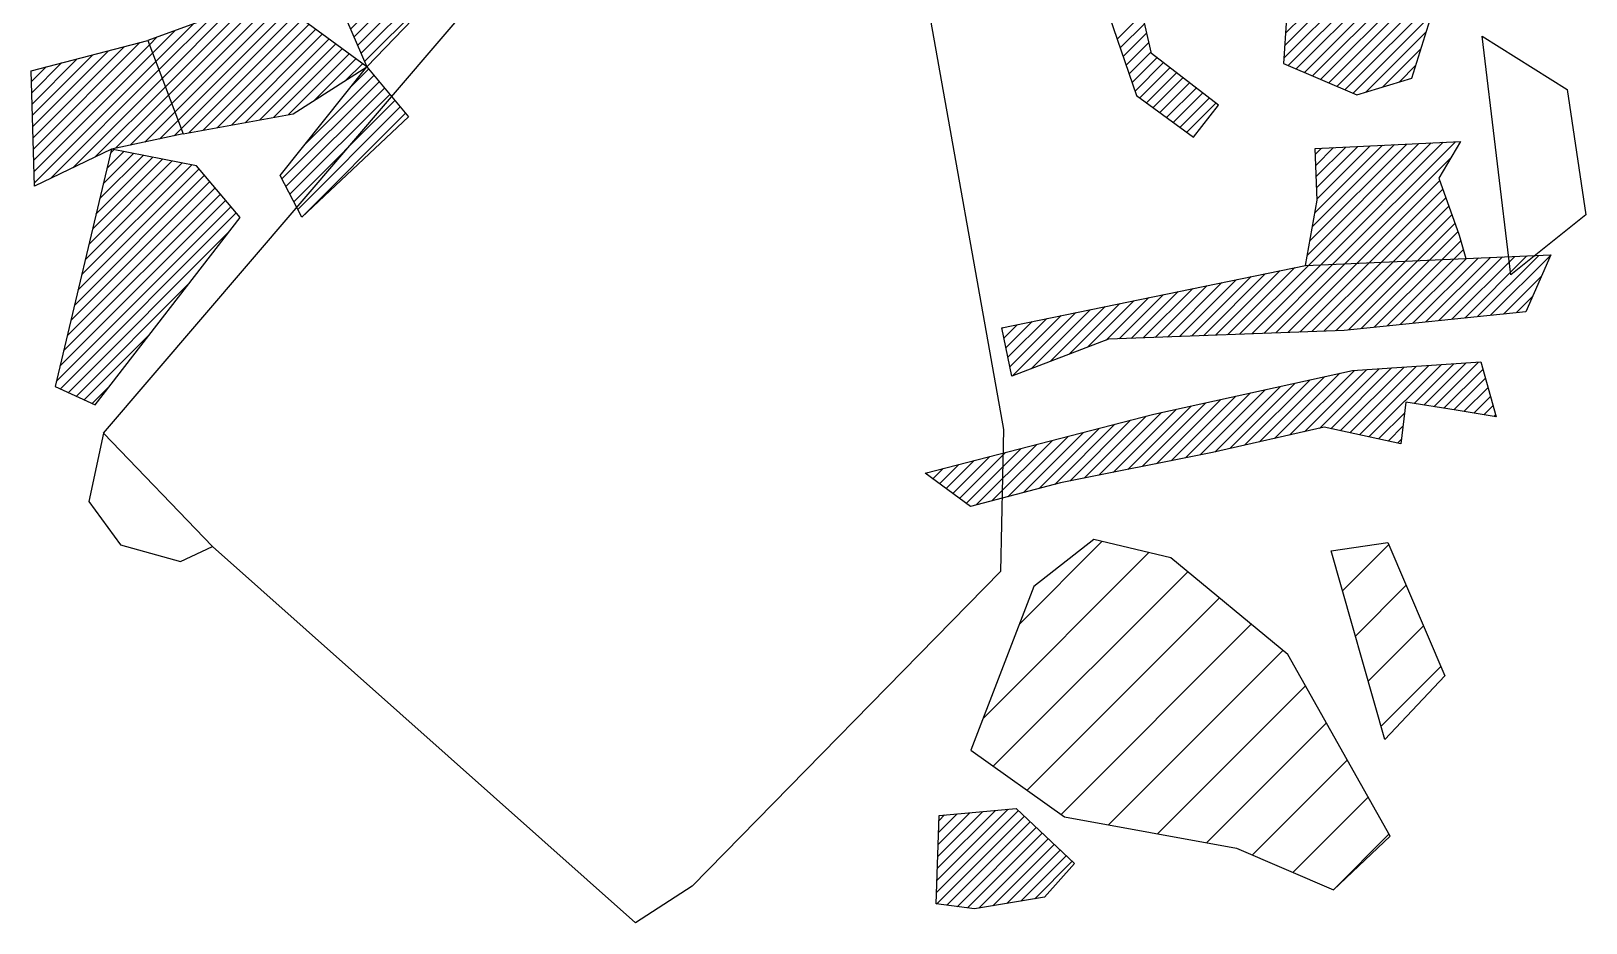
# Model space of a CAD drawing. Header units: metres. Extents: x -2 to 0.11, y -20 to -17.49.
# Drawn here: x -0.8723 to -0.3983, y -18.2867 to -18.0148 of the extents above; entities that cross this region are included whole.
import ezdxf

# ---------------------------------------------------------------- set-up
doc = ezdxf.new("R2010")
doc.units = ezdxf.units.M
doc.header["$LTSCALE"] = 25
doc.header["$MEASUREMENT"] = 0
doc.layers.get('0').update_dxf_attribs({"linetype": 'CONTINUOUS'})
for name, color, linetype in [('FEUER', 1, 'CONTINUOUS'), ('KNOCHEN', 2, 'CONTINUOUS'), ('KNOCHENSCHRAFF', 2, 'CONTINUOUS'), ('STEINE', 4, 'CONTINUOUS')]:
    doc.layers.add(name, color=color, linetype=linetype)

# ---------------------------------------------------------------- blocks, each defined once
blk = doc.blocks.new('*X4')
at = {"color": 0}
for p, q in [((-49.039, -1802.31), (-44.851, -1798.123)), ((-49.012, -1801.929), (-44.911, -1797.829)), ((-48.903, -1802.528), (-44.791, -1798.416)), ((-48.656, -1802.634), (-44.731, -1798.709)), ((-48.408, -1802.74), (-44.671, -1799.003)), ((-48.161, -1802.847), (-44.611, -1799.296)), ((-47.914, -1802.953), (-44.551, -1799.59)), ((-47.666, -1803.059), (-44.491, -1799.883)), ((-48.984, -1801.548), (-47.952, -1800.516)), ((-47.419, -1803.165), (-44.43, -1800.177)), ((-47.172, -1803.271), (-44.37, -1800.47)), ((-54.115, -1801.729), (-53.344, -1800.959)), ((-46.924, -1803.378), (-44.529, -1800.983)), ((-54.025, -1801.993), (-53.279, -1801.247)), ((-46.539, -1803.345), (-44.688, -1801.495)), ((-53.935, -1802.256), (-53.215, -1801.536)), ((-53.844, -1802.519), (-53.15, -1801.825)), ((-53.754, -1802.783), (-53.085, -1802.114)), ((-53.664, -1803.046), (-52.91, -1802.293)), ((-53.574, -1803.309), (-52.711, -1802.447)), ((-46.03, -1803.19), (-44.848, -1802.008)), ((-53.426, -1803.516), (-52.511, -1802.601)), ((-53.222, -1803.665), (-52.312, -1802.755)), ((-53.018, -1803.815), (-52.112, -1802.909)), ((-45.521, -1803.035), (-45.007, -1802.521)), ((-52.814, -1803.964), (-51.913, -1803.063)), ((-52.61, -1804.114), (-51.713, -1803.217)), ((-52.406, -1804.263), (-51.514, -1803.371)), ((-52.202, -1804.412), (-51.314, -1803.525)), ((-51.998, -1804.562), (-51.115, -1803.679)), ((-48.32, -1808.309), (-44.919, -1804.908)), ((-48.277, -1808.62), (-44.548, -1804.89)), ((-48.244, -1807.879), (-45.29, -1804.926)), ((-48.168, -1807.45), (-45.662, -1804.943)), ((-48.092, -1807.02), (-46.033, -1804.961)), ((-48.072, -1805.232), (-47.89, -1805.05)), ((-48.06, -1805.574), (-47.519, -1805.033)), ((-48.049, -1805.916), (-47.147, -1805.015)), ((-48.037, -1806.258), (-46.776, -1804.997)), ((-48.025, -1806.6), (-46.405, -1804.979)), ((-47.907, -1808.603), (-44.176, -1804.872)), ((-47.538, -1808.587), (-43.805, -1804.854)), ((-47.168, -1808.571), (-43.941, -1805.344)), ((-46.798, -1808.555), (-44.283, -1806.04)), ((-46.429, -1808.539), (-44.19, -1806.301)), ((-46.059, -1808.523), (-44.098, -1806.561)), ((-45.689, -1808.507), (-44.005, -1806.822)), ((-45.32, -1808.49), (-43.913, -1807.083)), ((-44.95, -1808.474), (-43.82, -1807.344)), ((-44.58, -1808.458), (-43.727, -1807.605)), ((-44.211, -1808.442), (-43.643, -1807.875)), ((-43.841, -1808.426), (-43.564, -1808.149)), ((-50.384, -1810.726), (-48.277, -1808.62)), ((-50.017, -1810.713), (-47.907, -1808.603)), ((-49.649, -1810.699), (-47.538, -1808.587)), ((-49.282, -1810.685), (-47.168, -1808.571)), ((-48.915, -1810.671), (-46.798, -1808.555)), ((-48.547, -1810.658), (-46.429, -1808.539)), ((-48.18, -1810.644), (-46.059, -1808.523)), ((-47.813, -1810.63), (-45.689, -1808.507)), ((-47.446, -1810.616), (-45.32, -1808.49)), ((-47.069, -1810.594), (-44.95, -1808.474)), ((-46.675, -1810.553), (-44.58, -1808.458)), ((-46.281, -1810.512), (-44.211, -1808.442)), ((-45.887, -1810.472), (-43.841, -1808.426)), ((-45.493, -1810.431), (-43.471, -1808.41)), ((-45.099, -1810.391), (-43.103, -1808.395)), ((-44.705, -1810.35), (-42.734, -1808.379)), ((-44.31, -1810.31), (-42.365, -1808.364)), ((-43.916, -1810.269), (-41.996, -1808.349)), ((-43.522, -1810.229), (-41.628, -1808.334)), ((-43.128, -1810.188), (-41.259, -1808.319)), ((-42.734, -1810.147), (-40.895, -1808.308)), ((-52.22, -1810.795), (-50.482, -1809.056)), ((-51.853, -1810.781), (-50.037, -1808.965)), ((-51.486, -1810.768), (-49.592, -1808.873)), ((-51.119, -1810.754), (-49.147, -1808.782)), ((-50.751, -1810.74), (-48.702, -1808.691)), ((-42.34, -1810.107), (-41.171, -1808.938)), ((-54.057, -1810.864), (-52.706, -1809.513)), ((-53.69, -1810.85), (-52.261, -1809.422)), ((-53.322, -1810.836), (-51.816, -1809.33)), ((-52.955, -1810.823), (-51.371, -1809.239)), ((-52.588, -1810.809), (-50.927, -1809.148)), ((-41.946, -1810.066), (-41.448, -1809.568)), ((-57.308, -1811.993), (-55.376, -1810.061)), ((-56.736, -1811.775), (-54.931, -1809.97)), ((-56.164, -1811.557), (-54.486, -1809.878)), ((-55.593, -1811.339), (-54.041, -1809.787)), ((-55.021, -1811.121), (-53.596, -1809.696)), ((-54.449, -1810.902), (-53.151, -1809.604)), ((-57.633, -1810.551), (-57.6, -1810.518)), ((-57.572, -1810.844), (-57.155, -1810.427)), ((-57.511, -1811.136), (-56.71, -1810.335)), ((-57.45, -1811.428), (-56.266, -1810.244)), ((-57.389, -1811.721), (-55.821, -1810.153)), ((-49.318, -1813.903), (-47.328, -1811.913)), ((-48.861, -1813.8), (-46.886, -1811.825)), ((-48.404, -1813.696), (-46.507, -1811.799)), ((-47.948, -1813.593), (-46.128, -1811.774)), ((-47.605, -1813.605), (-45.749, -1811.749)), ((-47.314, -1813.667), (-45.37, -1811.723)), ((-47.024, -1813.73), (-44.992, -1811.698)), ((-46.733, -1813.793), (-44.613, -1811.673)), ((-46.442, -1813.855), (-44.234, -1811.647)), ((-45.066, -1812.833), (-43.855, -1811.622)), ((-44.763, -1812.883), (-43.476, -1811.596)), ((-44.459, -1812.933), (-43.097, -1811.571)), ((-44.156, -1812.983), (-42.963, -1811.791)), ((-51.589, -1814.406), (-49.596, -1812.413)), ((-51.145, -1814.316), (-49.143, -1812.313)), ((-50.688, -1814.212), (-48.689, -1812.213)), ((-50.231, -1814.109), (-48.235, -1812.113)), ((-49.775, -1814.006), (-47.782, -1812.013)), ((-43.852, -1813.033), (-42.887, -1812.068)), ((-43.548, -1813.083), (-42.811, -1812.345)), ((-53.356, -1814.759), (-51.411, -1812.814)), ((-52.915, -1814.671), (-50.957, -1812.714)), ((-52.473, -1814.583), (-50.503, -1812.613)), ((-52.031, -1814.495), (-50.05, -1812.513)), ((-43.245, -1813.133), (-42.734, -1812.623)), ((-42.941, -1813.183), (-42.658, -1812.9)), ((-55.566, -1815.201), (-53.712, -1813.348)), ((-55.124, -1815.113), (-53.236, -1813.225)), ((-54.682, -1815.024), (-52.771, -1813.114)), ((-54.24, -1814.936), (-52.318, -1813.014)), ((-53.798, -1814.848), (-51.864, -1812.914)), ((-46.151, -1813.918), (-45.352, -1813.119)), ((-42.638, -1813.233), (-42.582, -1813.177)), ((-57.457, -1815.678), (-55.617, -1813.838)), ((-56.978, -1815.553), (-55.141, -1813.716)), ((-56.5, -1815.428), (-54.665, -1813.593)), ((-56.021, -1815.303), (-54.189, -1813.47)), ((-45.86, -1813.98), (-45.399, -1813.52)), ((-58.925, -1815.732), (-57.522, -1814.329)), ((-58.722, -1815.882), (-57.046, -1814.206)), ((-58.414, -1815.928), (-56.57, -1814.084)), ((-57.936, -1815.803), (-56.093, -1813.961)), ((-45.569, -1814.043), (-45.446, -1813.92)), ((-59.536, -1815.282), (-58.951, -1814.697)), ((-59.332, -1815.432), (-58.475, -1814.574)), ((-59.129, -1815.582), (-57.998, -1814.452)), ((-59.943, -1814.982), (-59.903, -1814.942)), ((-59.739, -1815.132), (-59.427, -1814.82))]:
    blk.add_line(p, q, dxfattribs=at)
blk = doc.blocks.new('*X5')
at = {"color": 0}
for p, q in [((-75.867, -1798.732), (-73.387, -1796.253)), ((-58.65, -1797.072), (-57.807, -1796.229)), ((-76.215, -1798.727), (-73.829, -1796.342)), ((-75.587, -1798.807), (-73.362, -1796.581)), ((-58.819, -1796.534), (-58.737, -1796.452)), ((-58.735, -1796.803), (-58.272, -1796.34)), ((-58.565, -1797.341), (-57.754, -1796.529)), ((-76.617, -1798.776), (-74.646, -1796.804)), ((-75.308, -1798.881), (-73.336, -1796.909)), ((-75.029, -1798.955), (-73.311, -1797.237)), ((-58.481, -1797.61), (-57.737, -1796.866)), ((-58.396, -1797.879), (-57.721, -1797.203)), ((-77.423, -1798.874), (-76.279, -1797.73)), ((-77.02, -1798.825), (-75.462, -1797.267)), ((-74.749, -1799.029), (-73.285, -1797.565)), ((-58.311, -1798.148), (-57.704, -1797.54)), ((-81.63, -1798.132), (-81.33, -1797.832)), ((-81.565, -1798.42), (-80.963, -1797.818)), ((-81.499, -1798.708), (-80.596, -1797.805)), ((-81.434, -1798.997), (-80.229, -1797.792)), ((-81.369, -1799.285), (-80.165, -1798.081)), ((-77.825, -1798.923), (-77.095, -1798.193)), ((-74.47, -1799.103), (-73.26, -1797.893)), ((-58.227, -1798.417), (-57.687, -1797.877)), ((-81.304, -1799.573), (-80.11, -1798.38)), ((-81.239, -1799.862), (-80.055, -1798.678)), ((-78.228, -1798.972), (-77.912, -1798.656)), ((-74.191, -1799.178), (-73.234, -1798.221)), ((-73.911, -1799.252), (-73.209, -1798.549)), ((-58.142, -1798.686), (-57.671, -1798.214)), ((-58.058, -1798.954), (-57.654, -1798.551)), ((-81.173, -1800.15), (-80, -1798.977)), ((-78.454, -1799.199), (-78.228, -1798.972)), ((-78.348, -1799.446), (-77.825, -1798.923)), ((-78.241, -1799.693), (-77.423, -1798.874)), ((-78.135, -1799.94), (-77.02, -1798.825)), ((-78.028, -1800.187), (-76.617, -1798.776)), ((-77.922, -1800.434), (-76.215, -1798.727)), ((-77.816, -1800.681), (-75.953, -1798.819)), ((-77.709, -1800.928), (-75.869, -1799.089)), ((-73.632, -1799.326), (-73.183, -1798.877)), ((-57.973, -1799.223), (-57.638, -1798.888)), ((-81.108, -1800.438), (-79.945, -1799.276)), ((-81.043, -1800.727), (-79.89, -1799.574)), ((-77.603, -1801.175), (-75.785, -1799.358)), ((-77.496, -1801.422), (-75.701, -1799.628)), ((-73.353, -1799.4), (-73.158, -1799.205)), ((-57.888, -1799.492), (-57.621, -1799.225)), ((-57.804, -1799.761), (-57.605, -1799.562)), ((-80.71, -1800.747), (-79.836, -1799.873)), ((-77.39, -1801.67), (-75.617, -1799.897)), ((-57.719, -1800.03), (-57.588, -1799.899)), ((-80.291, -1800.682), (-79.781, -1800.171)), ((-79.872, -1800.617), (-79.726, -1800.47)), ((-77.283, -1801.917), (-75.533, -1800.167)), ((-77.177, -1802.164), (-75.449, -1800.436)), ((-57.634, -1800.299), (-57.572, -1800.236)), ((-83.335, -1802.665), (-81.722, -1801.052)), ((-83.238, -1802.922), (-81.163, -1800.847)), ((-83.141, -1803.178), (-80.71, -1800.747)), ((-83.044, -1803.435), (-80.291, -1800.682)), ((-82.947, -1803.692), (-79.872, -1800.617)), ((-82.85, -1803.948), (-79.582, -1800.68)), ((-82.754, -1804.205), (-79.378, -1800.829)), ((-82.657, -1804.462), (-79.174, -1800.979)), ((-77.07, -1802.411), (-75.365, -1800.706)), ((-83.528, -1802.151), (-82.84, -1801.463)), ((-83.432, -1802.408), (-82.281, -1801.258)), ((-82.429, -1804.587), (-78.97, -1801.128)), ((-81.995, -1804.508), (-78.766, -1801.278)), ((-81.562, -1804.428), (-78.562, -1801.427)), ((-87.171, -1804.734), (-84.394, -1801.956)), ((-87.161, -1805.077), (-83.917, -1801.833)), ((-87.15, -1805.42), (-83.625, -1801.895)), ((-83.625, -1801.895), (-83.399, -1801.669)), ((-81.129, -1804.348), (-78.358, -1801.577)), ((-80.696, -1804.269), (-78.154, -1801.726)), ((-80.263, -1804.189), (-77.95, -1801.876)), ((-87.214, -1803.362), (-86.303, -1802.451)), ((-87.203, -1803.705), (-85.826, -1802.328)), ((-87.193, -1804.048), (-85.349, -1802.204)), ((-87.182, -1804.391), (-84.871, -1802.08)), ((-87.14, -1805.763), (-83.528, -1802.151)), ((-87.129, -1806.106), (-83.432, -1802.408)), ((-79.829, -1804.109), (-77.746, -1802.025)), ((-79.396, -1804.03), (-77.541, -1802.175)), ((-78.615, -1803.602), (-77.337, -1802.324)), ((-77.636, -1802.976), (-77.133, -1802.474)), ((-87.225, -1803.019), (-86.78, -1802.575)), ((-86.644, -1805.974), (-83.335, -1802.665)), ((-85.963, -1805.646), (-83.238, -1802.922)), ((-78.876, -1804.924), (-76.783, -1802.831)), ((-77.49, -1803.184), (-76.945, -1802.639)), ((-85.282, -1805.319), (-83.141, -1803.178)), ((-79.588, -1805.989), (-76.622, -1803.024)), ((-79.467, -1806.221), (-76.461, -1803.216)), ((-79.345, -1806.454), (-76.3, -1803.409)), ((-84.664, -1805.055), (-83.044, -1803.435)), ((-84.216, -1804.96), (-82.947, -1803.692)), ((-79.224, -1806.686), (-76.139, -1803.601)), ((-79.103, -1806.918), (-75.978, -1803.794)), ((-83.768, -1804.866), (-82.85, -1803.948)), ((-83.319, -1804.771), (-82.754, -1804.205)), ((-78.981, -1807.15), (-75.817, -1803.986)), ((-82.871, -1804.676), (-82.657, -1804.462)), ((-85.146, -1806.598), (-83.817, -1805.269)), ((-85.036, -1806.134), (-84.113, -1805.211)), ((-84.926, -1805.67), (-84.41, -1805.154)), ((-84.816, -1805.207), (-84.706, -1805.096)), ((-85.806, -1809.379), (-82.108, -1805.681)), ((-85.696, -1808.915), (-82.337, -1805.556)), ((-85.586, -1808.452), (-82.633, -1805.499)), ((-85.476, -1807.988), (-82.929, -1805.441)), ((-85.366, -1807.525), (-83.225, -1805.384)), ((-85.256, -1807.061), (-83.521, -1805.326)), ((-86.136, -1810.77), (-81.623, -1806.256)), ((-86.026, -1810.306), (-81.785, -1806.065)), ((-85.916, -1809.843), (-81.946, -1805.873)), ((-86.356, -1811.697), (-81.3, -1806.64)), ((-86.246, -1811.233), (-81.461, -1806.448)), ((-86.466, -1812.161), (-81.138, -1806.832)), ((-86.34, -1812.388), (-80.977, -1807.024)), ((-86.097, -1812.499), (-81.211, -1807.613)), ((-85.855, -1812.609), (-82.42, -1809.174)), ((-85.612, -1812.72), (-83.628, -1810.736)), ((-85.369, -1812.831), (-84.836, -1812.298)), ((-59.615, -1827.382), (-57.442, -1825.209)), ((-59.628, -1827.749), (-57.133, -1825.253)), ((-59.623, -1828.097), (-56.951, -1825.425)), ((-59.602, -1827.015), (-57.83, -1825.244)), ((-59.589, -1826.649), (-58.219, -1825.278)), ((-59.576, -1826.282), (-58.607, -1825.313)), ((-59.563, -1825.915), (-58.995, -1825.347)), ((-59.55, -1825.549), (-59.383, -1825.382)), ((-59.31, -1828.137), (-56.768, -1825.596)), ((-58.996, -1828.178), (-56.586, -1825.767)), ((-58.683, -1828.218), (-56.404, -1825.938)), ((-58.334, -1828.222), (-56.221, -1826.11)), ((-57.909, -1828.151), (-56.039, -1826.281)), ((-57.484, -1828.079), (-55.857, -1826.452)), ((-57.058, -1828.007), (-55.674, -1826.623)), ((-56.633, -1827.935), (-55.492, -1826.794))]:
    blk.add_line(p, q, dxfattribs=at)
blk = doc.blocks.new('*X10')
at = {"color": 0}
for p, q in [((-57.097, -1819.561), (-54.581, -1817.044)), ((-47.247, -1818.55), (-45.836, -1817.138)), ((-58.206, -1822.438), (-53.152, -1817.383)), ((-57.896, -1823.896), (-51.968, -1817.967)), ((-46.855, -1819.925), (-45.307, -1818.377)), ((-56.863, -1824.63), (-50.999, -1818.766)), ((-55.83, -1825.365), (-50.031, -1819.565)), ((-46.462, -1821.3), (-44.777, -1819.615)), ((-54.382, -1825.685), (-49.062, -1820.365)), ((-46.07, -1822.676), (-44.248, -1820.854)), ((-52.887, -1825.957), (-48.375, -1821.445)), ((-51.392, -1826.23), (-47.738, -1822.577)), ((-49.998, -1826.603), (-47.102, -1823.708)), ((-48.76, -1827.134), (-46.466, -1824.84)), ((-47.491, -1827.633), (-45.83, -1825.971))]:
    blk.add_line(p, q, dxfattribs=at)

msp = doc.modelspace()

# ---------------------------------------------------------------- linework, layer by layer
at = {"layer": 'KNOCHEN'}
for points in [[(-0.47883, -18.00477), (-0.48951, -18.0109), (-0.4905, -18.02465), (-0.46808, -18.03428), (-0.45129, -18.02915), (-0.4437, -18.0047), (-0.4509, -17.96958), (-0.46212, -17.96146)], [(-0.53135, -17.96618), (-0.54047, -17.98809), (-0.54348, -18.0105), (-0.53529, -18.03441), (-0.51795, -18.0471), (-0.51033, -18.03741), (-0.53073, -18.02167), (-0.53484, -18.00335), (-0.52775, -17.98399), (-0.53135, -17.96618)], [(-0.78536, -17.9901), (-0.77001, -18.02571), (-0.75325, -18.00836), (-0.75991, -17.98699)], [(-0.82598, -18.04618), (-0.79239, -18.04001), (-0.77001, -18.02571), (-0.79704, -18.0059), (-0.81027, -18.00797), (-0.83673, -18.01769)], [(-0.87126, -18.06206), (-0.87235, -18.02693), (-0.83673, -18.01769), (-0.82598, -18.04618), (-0.84786, -18.05081)], [(-0.77001, -18.02571), (-0.75726, -18.04096), (-0.78978, -18.07157), (-0.79642, -18.05885), (-0.77001, -18.02571)], [(-0.48376, -18.08624), (-0.48024, -18.06638), (-0.48078, -18.05059), (-0.43649, -18.04847), (-0.44308, -18.05968), (-0.43694, -18.07698), (-0.43489, -18.08411)], [(-0.84786, -18.05081), (-0.87126, -18.06206)], [(-0.80862, -18.07161), (-0.82189, -18.05585), (-0.84786, -18.05081), (-0.86503, -18.12314), (-0.8528, -18.12872), (-0.80862, -18.07161)], [(-0.5733, -18.12002), (-0.57639, -18.10526), (-0.48376, -18.08624), (-0.43489, -18.08411), (-0.40893, -18.08304), (-0.41653, -18.10036), (-0.47201, -18.10607), (-0.5438, -18.10876), (-0.5733, -18.12002)], [(-0.59972, -18.1496), (-0.53, -18.13164), (-0.46944, -18.11829), (-0.43025, -18.11566), (-0.42563, -18.13245), (-0.43785, -18.13044), (-0.45313, -18.12793), (-0.45464, -18.14066), (-0.47806, -18.13561), (-0.51216, -18.14332), (-0.55847, -18.15257), (-0.58595, -18.15975), (-0.59972, -18.1496)], [(-0.59641, -18.28095), (-0.59544, -18.25396), (-0.57202, -18.25188), (-0.55417, -18.26865), (-0.56332, -18.27885), (-0.58469, -18.28245), (-0.59641, -18.28095)]]:
    msp.add_lwpolyline(points, dxfattribs=at)
at = {"layer": 'STEINE'}
for points in [[(-0.85024, -18.13737), (-0.61403, -17.86146), (-0.60686, -17.88334), (-0.5995, -18.00348), (-0.57582, -18.13631), (-0.57675, -18.17959), (-0.67075, -18.27549), (-0.68804, -18.28673), (-0.81707, -18.17192), (-0.85024, -18.13737)], [(-0.42113, -18.08917), (-0.42993, -18.01638), (-0.40394, -18.03262), (-0.39826, -18.0708), (-0.42113, -18.08917)], [(-0.85024, -18.13737), (-0.85478, -18.15825), (-0.84508, -18.17147), (-0.82674, -18.17652), (-0.81707, -18.17192)], [(-0.56656, -18.18415), (-0.58581, -18.23409), (-0.55725, -18.2544), (-0.5048, -18.26397), (-0.47524, -18.27664), (-0.45796, -18.26031), (-0.48913, -18.20488), (-0.52483, -18.17542), (-0.54826, -18.16986), (-0.56656, -18.18415)], [(-0.45955, -18.23078), (-0.47595, -18.17328), (-0.45865, -18.1707), (-0.44126, -18.2114), (-0.45955, -18.23078)]]:
    msp.add_lwpolyline(points, dxfattribs=at)

# ---------------------------------------------------------------- block references
at = {"layer": 'FEUER', "xscale": 0.01, "yscale": 0.01, "zscale": 0.01}
msp.add_blockref('*X10', (0, 0), dxfattribs=at)
at = {"layer": 'KNOCHENSCHRAFF', "xscale": 0.01, "yscale": 0.01, "zscale": 0.01}
for name in ['*X4', '*X5']:
    msp.add_blockref(name, (0, 0), dxfattribs=at)

doc.saveas('drawing.dxf')
